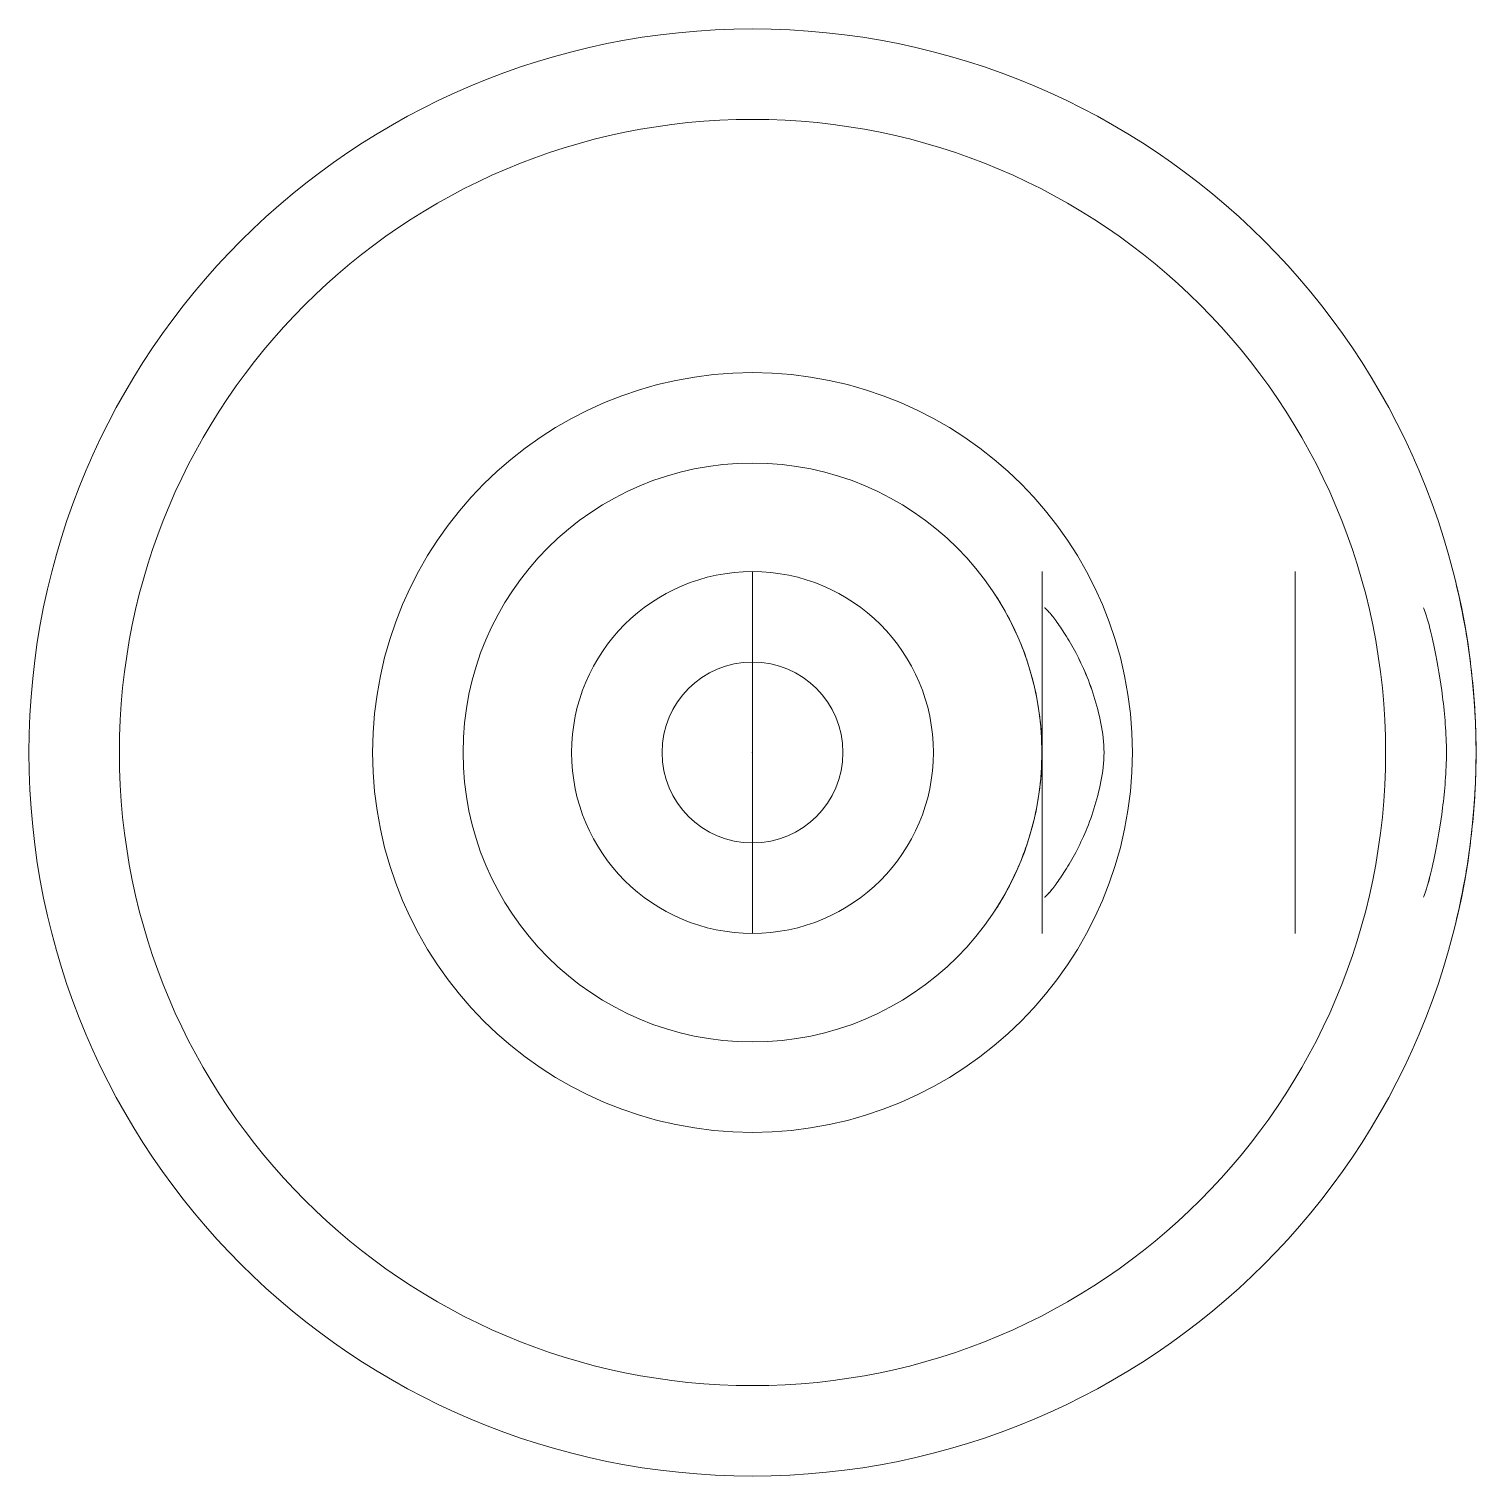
# Model space of a CAD drawing. Header units: millimetres. Extents: x -4 to 4, y -4 to 4.
import ezdxf
from ezdxf.lldxf.tags import DXFTag

# ---------------------------------------------------------------- set-up
doc = ezdxf.new("R2010")
doc.units = ezdxf.units.MM
doc.layers.add('1', color=7, linetype='Continuous', true_color=0xffffff)
doc.layers.add('61', color=7, linetype='Continuous', true_color=0xffffff)
tags = doc.linetypes.add('DASHED', pattern=[25.72, 12.86, -12.86]).pattern_tags.tags
tags[6:7] = [DXFTag(74, 4), DXFTag(75, 0), DXFTag(340, '0'), DXFTag(46, 0.0), DXFTag(50, 0.0), DXFTag(44, 0.0), DXFTag(45, 0.0)]
tags[4:5] = [DXFTag(74, 4), DXFTag(75, 0), DXFTag(340, '0'), DXFTag(46, 0.0), DXFTag(50, 0.0), DXFTag(44, 0.0), DXFTag(45, 0.0)]

msp = doc.modelspace()

# ---------------------------------------------------------------- linework, layer by layer
at = {"layer": '1', "color": 3, "linetype": 'Continuous', "lineweight": 18}
msp.add_line((0, 0), (0, 0, 2), dxfattribs=at)
for centre, radius in [((0, 0), 4), ((0, 0, 6), 1)]:
    msp.add_circle(centre, radius, dxfattribs=at)
at = {"layer": '1', "color": 30, "linetype": 'Continuous', "lineweight": 13}
for centre, radius in [((0, 0, 0.5), 4), ((0, 0, 6), 3.5), ((0, 0), 2.1), ((0, 0, 4), 1.6), ((0, 0, 6), 1), ((0, 0, 12.5), 0.5)]:
    msp.add_circle(centre, radius, dxfattribs=at)
at = {"layer": '1', "color": 30, "linetype": 'Continuous', "lineweight": 13, "extrusion": (0, 0, -1)}
for centre, radius in [((0, 0, -5.5), 4), ((0, 0), 3.5), ((0, 0, -0.5), 1.6), ((0, 0, -12), 1)]:
    msp.add_circle(centre, radius, dxfattribs=at)
at = {"layer": '1', "color": 3, "linetype": 'Continuous', "lineweight": 18, "extrusion": (0, 0, -1)}
msp.add_circle((0, 0), 1.6, dxfattribs=at)
at = {"layer": '1', "color": 3, "linetype": 'Continuous', "lineweight": 18, "extrusion": (1, 0, 0)}
msp.add_circle((0, 2), 1, dxfattribs=at)
at = {"layer": '1', "color": 3, "linetype": 'DASHED', "lineweight": 18, "extrusion": (1, 0, 0)}
for centre in [(0, 2, 1.6016), (0, 2, 3)]:
    msp.add_circle(centre, 1, dxfattribs=at)
at = {"layer": '1', "color": 30, "linetype": 'Continuous', "lineweight": 13}
for points, knots in [([(4, 0, 1.0174), (4, -0.0658, 1.0174), (3.9967, -0.1976, 1.0287), (3.9779, -0.4514, 1.1025), (3.9372, -0.7262, 1.2882), (3.8914, -0.9285, 1.5511), (3.87, -1.0116, 1.8023), (3.8649, -1.0309, 1.9999), (3.87, -1.0116, 2.1975), (3.8915, -0.9282, 2.4486), (3.9373, -0.7261, 2.7116), (3.9779, -0.4514, 2.8976), (3.9967, -0.1976, 2.9713), (4.0016, 0, 2.9883), (3.9967, 0.1976, 2.9713), (3.9779, 0.4514, 2.8976), (3.9372, 0.7262, 2.7117), (3.8914, 0.9283, 2.4487), (3.8701, 1.0115, 2.1975), (3.8649, 1.0309, 1.9999), (3.87, 1.0118, 1.8023), (3.8914, 0.9284, 1.5512), (3.9373, 0.7261, 1.2884), (3.9779, 0.4514, 1.1024), (3.9967, 0.1976, 1.0287), (4, 0.0658, 1.0174), (4, 0, 1.0174)], [0, 0, 0, 0, 0.03125, 0.0625, 0.125, 0.1875, 0.21875, 0.25, 0.28125, 0.3125, 0.375, 0.4375, 0.46875, 0.5, 0.53125, 0.5625, 0.625, 0.6875, 0.71875, 0.75, 0.78125, 0.8125, 0.875, 0.9375, 0.96875, 1, 1, 1, 1]), ([(1.6, 0, 0.919), (1.6, 0.0659, 0.9191), (1.5917, 0.1979, 0.9354), (1.546, 0.4406, 1.0362), (1.4581, 0.6748, 1.2606), (1.3545, 0.8549, 1.6037), (1.3169, 0.9076, 2.0003), (1.3545, 0.8549, 2.3968), (1.4581, 0.6747, 2.7398), (1.5459, 0.4408, 2.9646), (1.5917, 0.1979, 3.065), (1.6042, 0, 3.0891), (1.5917, -0.1979, 3.0647), (1.5459, -0.4407, 2.9642), (1.458, -0.6749, 2.7397), (1.3545, -0.8549, 2.3966), (1.3169, -0.9077, 2), (1.3546, -0.8548, 1.6034), (1.4583, -0.6744, 1.2606), (1.5459, -0.4407, 1.0356), (1.5916, -0.1979, 0.9349), (1.6, -0.0659, 0.9188), (1.6, 0, 0.919)], [0, 0, 0, 0, 0.03125, 0.0625, 0.125, 0.1875, 0.25, 0.3125, 0.375, 0.4375, 0.46875, 0.5, 0.53125, 0.5625, 0.625, 0.6875, 0.75, 0.8125, 0.875, 0.9375, 0.96875, 1, 1, 1, 1]), ([(3.8366, 0, 1.2), (3.8366, 0.0527, 1.2), (3.8311, 0.1579, 1.2104), (3.8106, 0.3595, 1.2719), (3.7726, 0.5803, 1.4197), (3.7347, 0.7281, 1.6405), (3.7142, 0.7896, 1.8421), (3.706, 0.8052, 2), (3.7141, 0.7896, 2.1579), (3.7347, 0.7281, 2.3595), (3.7727, 0.5803, 2.5803), (3.8106, 0.3595, 2.7281), (3.8311, 0.1579, 2.7896), (3.8393, 0, 2.8052), (3.8312, -0.1579, 2.7896), (3.8106, -0.3596, 2.7281), (3.7727, -0.5803, 2.5803), (3.7348, -0.7281, 2.3595), (3.7142, -0.7896, 2.1579), (3.706, -0.8052, 2), (3.7141, -0.7896, 1.842), (3.7347, -0.7281, 1.6404), (3.7726, -0.5803, 1.4197), (3.8106, -0.3595, 1.2719), (3.8311, -0.1579, 1.2104), (3.8366, -0.0527, 1.2), (3.8366, 0, 1.2)], [0, 0, 0, 0, 0.03125, 0.0625, 0.125, 0.1875, 0.21875, 0.25, 0.28125, 0.3125, 0.375, 0.4375, 0.46875, 0.5, 0.53125, 0.5625, 0.625, 0.6875, 0.71875, 0.75, 0.78125, 0.8125, 0.875, 0.9375, 0.96875, 1, 1, 1, 1])]:
    msp.add_open_spline(points, degree=3, knots=knots, dxfattribs=at)
msp.add_open_spline([(1.9433, 0, 1.2), (1.9434, -0.0544, 1.2), (1.9291, -0.1627, 1.2112), (1.889, -0.3145, 1.2588), (1.8383, -0.4512, 1.3335), (1.7795, -0.5692, 1.4309), (1.7206, -0.6666, 1.5489), (1.6698, -0.7412, 1.6856), (1.6296, -0.7888, 1.8373), (1.6079, -0.8056, 2), (1.6294, -0.7888, 2.1627), (1.6697, -0.7412, 2.3145), (1.7205, -0.6666, 2.4512), (1.7794, -0.5691, 2.5691), (1.8383, -0.4512, 2.6665), (1.889, -0.3145, 2.7412), (1.929, -0.1627, 2.7888), (1.9504, 0, 2.8056), (1.9291, 0.1627, 2.7888), (1.889, 0.3145, 2.7412), (1.8383, 0.4512, 2.6665), (1.7794, 0.5691, 2.5691), (1.7205, 0.6665, 2.4512), (1.6697, 0.7412, 2.3145), (1.6295, 0.7888, 2.1627), (1.6079, 0.8056, 2), (1.6295, 0.7888, 1.8373), (1.6697, 0.7412, 1.6856), (1.7204, 0.6666, 1.5488), (1.7793, 0.5691, 1.4309), (1.8382, 0.4512, 1.3335), (1.8888, 0.3145, 1.2588), (1.929, 0.1627, 1.2112), (1.9433, 0.0544, 1.2), (1.9433, 0, 1.2)], degree=3, dxfattribs=at)
at = {"layer": '61', "color": 5, "linetype": 'Continuous', "lineweight": 18}
msp.add_point((0, 0), dxfattribs=at)

doc.saveas('drawing.dxf')
